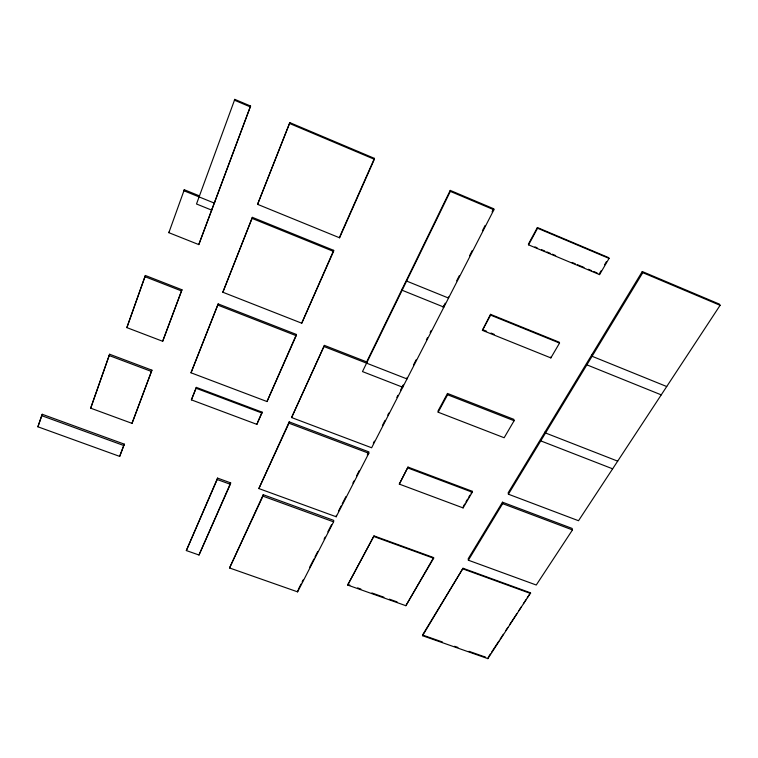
<?xml version="1.0" encoding="UTF-8"?>
<svg xmlns="http://www.w3.org/2000/svg" width="758" height="758" viewBox="0 0 758 758"><rect width="100%" height="100%" fill="white"/><g stroke="black" fill="none" stroke-linecap="round" stroke-linejoin="round"><path stroke-width="1.14" d="M402.735 385.926L402.735 387.234L362.476 371.581L450.337 191.386L450.224 190.391L493.685 208.753L493.894 209.776L371.638 447.77L291.584 417.554L324.415 345.392L367.355 362.163M402.128 289.092L402.128 290.248L443.894 307.113L443.8 305.919M399.314 484.106L407.994 467.08L472.187 491.25L472.272 492.217L463.091 507.917L399.314 484.106L407.994 467.08M347.676 585.062L374.007 535.887L433.614 557.575L433.642 558.248L405.871 605.708L347.676 585.062L374.007 535.887M368.814 453.275L368.881 451.882L289.196 421.874L258.866 488.559L336.192 516.766L368.814 453.275L288.969 423.22L289.196 421.874M374.367 159.294L374.433 158.365L289.802 122.607L257.578 204.338L339.575 237.794L374.367 159.294L289.537 123.469L289.802 122.607M336.192 516.766L336.325 515.298M333.586 521.855L333.719 520.376L263.225 494.718L229.551 567.969L297.619 591.865L333.586 521.855L262.95 496.158L263.225 494.718M297.619 591.865L297.809 590.321M339.575 237.794L339.717 236.723M291.584 417.554L324.415 345.392M333.539 251.429L333.691 250.339L252.367 217.347L222.843 292.237L301.731 323.202L333.539 251.429L252.026 218.38L252.367 217.347M301.731 323.202L333.691 250.339M296.198 335.69L296.416 334.458L218.162 303.911L191.007 372.794L267.006 401.55L296.198 335.69L217.764 305.086L218.162 303.911M267.006 401.55L296.416 334.458M261.917 413.034L262.107 412.144L196.341 387.385L191.395 399.864L256.886 424.376L261.917 413.034L196.057 388.248L196.341 387.385M256.886 424.376L257.085 423.476M230.337 484.296L230.669 482.874L217.555 478.099L186.335 550.564L198.994 555.008L230.337 484.296L217.195 479.511L217.555 478.099M198.994 555.008L230.669 482.874M37.9 426.792L42.23 414.285L124.293 444.15L119.679 456.392L37.9 426.792L42.23 414.285M90.685 408.174L109.616 354.242L151.932 370.179L132.015 423.362L90.685 408.174L109.616 354.242M126.861 327.617L145.365 275.486L181.967 289.774L162.676 341.28L126.861 327.617L145.365 275.486M198.786 244.597L250.235 106.869L234.383 100.17L234.781 99.364L250.595 106.044L198.786 244.597L168.854 232.678L184.298 189.737L199.506 195.905M234.781 99.364L196.502 203.987L211.672 210.127L212.098 209.104M119.679 456.392L124.293 444.15M132.015 423.362L151.932 370.179M162.676 341.28L181.967 289.774M191.007 372.794L217.764 305.086M222.843 292.237L252.026 218.38M257.578 204.338L289.537 123.469M191.395 399.864L196.057 388.248M214.722 202.073L214.296 203.087L183.796 190.713L184.298 189.737M186.335 550.564L217.195 479.511M250.235 106.869L250.595 106.044M257.54 422.452L262.107 412.144M340.19 235.653L374.433 158.365M258.866 488.559L288.969 423.22M229.551 567.969L262.95 496.158M366.701 361.793L450.224 190.391M168.854 232.678L169.366 231.616M298.349 589.279L301.03 584.058M302.101 581.973L303.172 579.889M309.605 567.354L313.888 559.006M314.958 556.922L317.64 551.701M324.073 539.175L325.144 537.081M327.826 531.86L331.578 524.555M338.456 511.138L341.128 505.946M342.199 503.862L345.932 496.585M352.868 483.073L353.939 480.989M356.601 475.787L359.273 470.595M367.279 454.999L368.35 452.914M373.306 443.259L374.376 441.175M382.392 425.551L385.073 420.339M387.745 415.128L388.816 413.053M396.832 397.429L397.903 395.344M400.575 390.133L403.247 384.922M413.489 364.977L416.18 359.737M426.394 339.84L427.474 337.746M430.156 332.506L431.236 330.412M443.06 307.36L445.211 303.172M456.676 280.848L459.357 275.618M469.553 255.768L472.234 250.547M482.42 230.697L485.101 225.467M492.075 211.889L493.685 208.753M447.495 393.449L438.086 410.864L438.162 412.21L504.146 437.745L514.104 420.728L513.877 419.364L447.495 393.449L447.59 394.766L438.162 412.21M490.492 314.324L482.401 330.346L550.858 357.909L559.537 343.071L559.309 342.237L490.492 314.324L490.625 315.129L482.401 330.346M537.375 227.523L528.402 244.133L528.591 244.862L599.578 274.623L609.053 258.421L608.75 257.673L537.375 227.523L537.574 228.234L528.591 244.862M463.583 505.956L464.73 503.994M465.876 502.033L467.601 499.096M468.747 497.134L469.894 495.173M471.04 493.212L472.187 491.25M601.066 270.824L599.294 273.856L599.578 274.623M604.609 264.76L606.381 261.718M433.614 557.575L405.871 605.708M502.478 502.194L468.245 558.684L468.368 560.209L536.257 585.015L572.47 529.927L572.148 528.43L502.478 502.194L502.668 503.653L468.368 560.209M642.263 271.525L508.192 492.757L508.4 494.207L578.515 520.727L720.1 305.322L719.408 304.119L642.263 271.525L642.793 272.672L720.1 305.322M422.538 635.005L463.015 568.263L530.553 592.841L487.868 658.636L422.557 635.716L422.538 635.005L442.454 641.998M422.557 635.716L463.015 568.263M508.4 494.207L642.793 272.672M488.446 656.94L490.388 653.974M491.686 652.003L498.811 641.164M500.109 639.183L503.35 634.256M505.937 630.315L507.879 627.359M509.821 624.393L516.947 613.554M518.898 610.588L521.485 606.646M523.427 603.69L526.024 599.749M527.312 597.778L530.553 592.841M454.62 646.271L457.936 647.436M468.994 651.321L485.584 657.148M347.723 584.38L349.921 585.157M357.596 587.886L360.893 589.051M371.865 592.945L383.927 597.228M389.413 599.171L397.097 601.899M41.5 415.602L123.743 445.514M373.978 536.541L433.642 558.248M463.062 568.945L530.657 593.533M109 355.483L151.411 371.448M408.003 468.027L472.272 492.217M502.668 503.653L572.47 529.927M144.806 276.613L181.484 290.93M324.253 346.643L406.999 378.934L406.989 377.636M447.59 394.766L514.104 420.728M617.685 461.148L545.542 432.989L545.248 431.615M612.635 468.823L540.757 440.881L540.473 439.488M661.241 394.871L586.881 364.844L586.484 363.556M483.367 329.967L486.627 331.274M490.966 333.027L494.216 334.335M490.625 315.129L559.537 343.071M666.718 386.533L592.083 356.269L591.676 355M534.94 246.881L537.128 247.79M541.487 249.619L544.756 250.993M546.944 251.912L550.213 253.286M552.393 254.195L555.661 255.569M572.025 262.429L575.294 263.793M577.482 264.713L584.02 267.451M588.388 269.279L591.657 270.653M593.836 271.572L597.105 272.937M450.337 191.386L493.894 209.776M537.574 228.234L609.053 258.421M550.649 357.056L550.858 357.909M487.801 657.925L487.868 658.636M448.442 296.89L448.537 298.065L406.61 281.066L406.601 279.92M463.015 506.941L463.091 507.917"/></g></svg>
